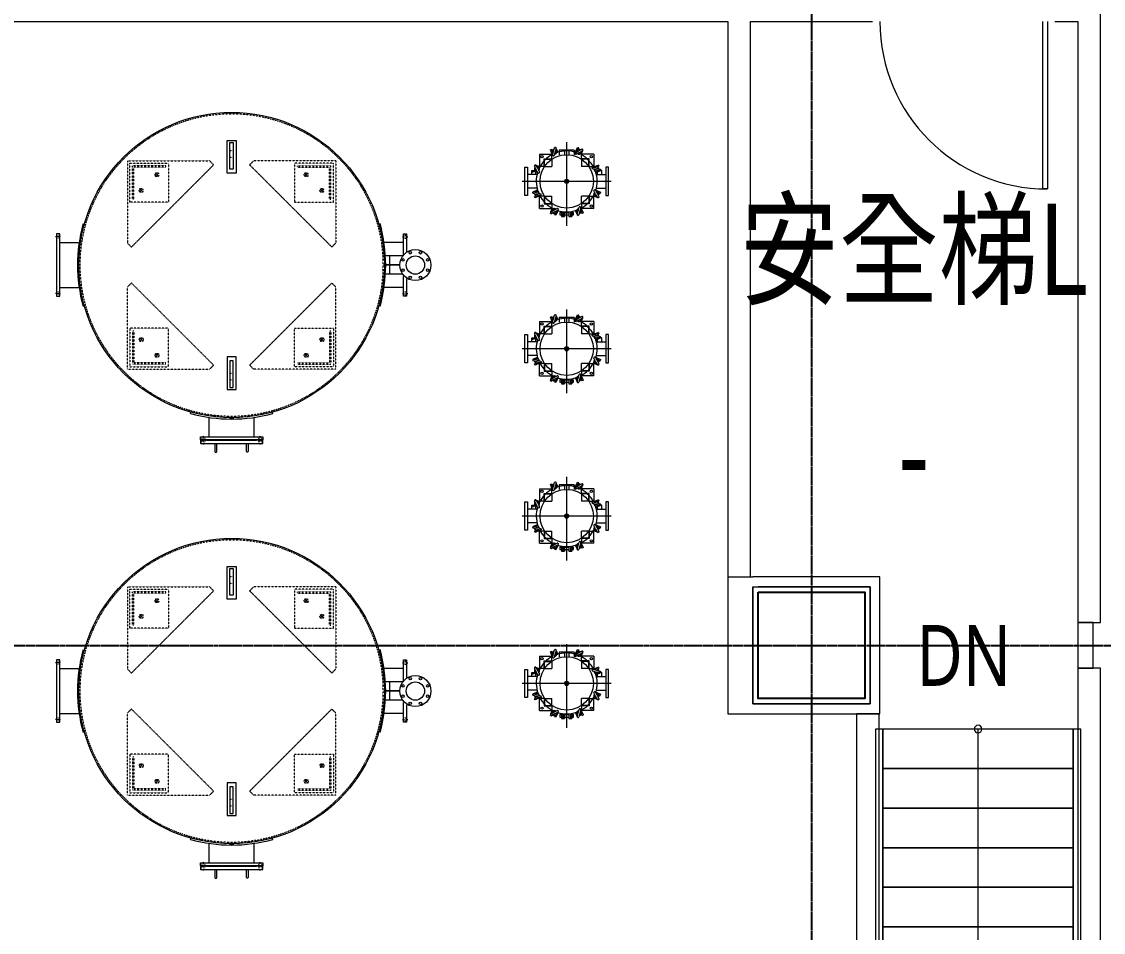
# Model space of a CAD drawing. Extents: x -3450 to 27857, y -1288 to 11880.
# Drawn here: x 25641 to 26352, y 1311 to 1910 of the extents above; entities that cross this region are included whole.
import ezdxf

# ---------------------------------------------------------------- set-up
doc = ezdxf.new("R2010")
doc.units = 0
for name, pattern in [('188K-SM-03-F20-MECH-EQ-Y2257103$0$Micron X-S-FAB-L20 PCDA EQU$0$CENTER', [2, 1.25, -0.25, 0.25, -0.25]), ('188K-SM-03-F20-MECH-EQ-Y2257103$0$Micron X-S-FAB-L20 PCDA EQU$0$HIDDEN', [0.375, 0.25, -0.125]), ('X-S-FAB-L20$0$COL-CEN-LIN', [3.25, 2.5, -0.25, 0.25, -0.25])]:
    doc.linetypes.add(name, pattern=pattern)
for name, color, linetype in [('188K-SM-03-F20-MECH-EQ-Y2257103$0$M-EQPM-AD', 5, 'Continuous'), ('188K-SM-03-F20-MECH-EQ-Y2257103$0$M-PHASE1 AREA', 252, 'Continuous'), ('188K-SM-03-F20-MECH-EQ-Y2257103$0$Micron X-S-FAB-L20 PCDA EQU$0$M-EQPM-AD', 5, 'Continuous'), ('X-S-FAB-L20$0$1_l20平面圖_1_A-STRS', 8, 'Continuous'), ('X-S-FAB-L20$0$1_l20平面圖_1_A-TEXT', 8, 'Continuous'), ('X-S-FAB-L20$0$1_l20平面圖_1_A-WALL-IN', 8, 'Continuous'), ('X-S-FAB-L20$0$1_l20平面圖_1_A-ZONE', 8, 'Continuous'), ('X-S-FAB-L20$0$1_l20平面圖_1_Door', 8, 'Continuous'), ('X-S-FAB-L20$0$BLOCK', 8, 'Continuous'), ('X-S-FAB-L20$0$CCL', 8, 'X-S-FAB-L20$0$COL-CEN-LIN'), ('X-S-FAB-L20$0$COL-S', 8, 'Continuous')]:
    doc.layers.add(name, color=color, linetype=linetype)
doc.styles.add('X-S-FAB-L20$0$Standard', font='', dxfattribs={"width": 0.8})
doc.styles.get('X-S-FAB-L20$0$Standard').set_extended_font_data('Microsoft JhengHei')

# ---------------------------------------------------------------- blocks, each defined once
blk = doc.blocks.new('X-S-FAB-L20$0$FAB2-L05')
at = {"layer": 'X-S-FAB-L20$0$CCL'}
for p, q in [((0, 11005), (0, 0)), ((-26880, 2220), (1210, 2220))]:
    blk.add_line(p, q, dxfattribs=at)
at = {"layer": 'X-S-FAB-L20$0$COL-S'}
blk.add_lwpolyline([(-35, 2255), (35, 2255), (35, 2185), (-35, 2185)], close=True, dxfattribs=at)
blk = doc.blocks.new('X-S-FAB-L20')
at = {"layer": 'X-S-FAB-L20$0$1_l20平面圖_1_A-STRS', "color": 4, "lineweight": 0, "ltscale": 10}
for p, q in [((26207, 1445), (26202, 1445)), ((26202, 1445), (26202, 1237)), ((26207, 1237), (26207, 1445)), ((26337, 1445), (26332, 1445)), ((26332, 1445), (26332, 1237)), ((26337, 1237), (26337, 1445))]:
    blk.add_line(p, q, dxfattribs=at)
at = {"layer": 'X-S-FAB-L20$0$1_l20平面圖_1_A-STRS', "color": 12, "lineweight": 0, "ltscale": 10}
for p, q in [((26332, 1445), (26207, 1445)), ((26207, 1445), (26207, 1237)), ((26332, 1445), (26207, 1445)), ((26207, 1445), (26207, 1419)), ((26332, 1237), (26332, 1445)), ((26332, 1419), (26332, 1445)), ((26207, 1419), (26332, 1419)), ((26332, 1419), (26207, 1419)), ((26207, 1419), (26207, 1393)), ((26207, 1419), (26332, 1419)), ((26332, 1393), (26332, 1419)), ((26207, 1393), (26332, 1393)), ((26332, 1393), (26207, 1393)), ((26207, 1393), (26207, 1367)), ((26207, 1393), (26332, 1393)), ((26332, 1367), (26332, 1393)), ((26207, 1367), (26332, 1367)), ((26332, 1367), (26207, 1367)), ((26207, 1367), (26207, 1341)), ((26207, 1367), (26332, 1367)), ((26332, 1341), (26332, 1367)), ((26207, 1341), (26332, 1341)), ((26332, 1341), (26207, 1341)), ((26207, 1341), (26207, 1315)), ((26207, 1341), (26332, 1341)), ((26332, 1315), (26332, 1341)), ((26207, 1315), (26332, 1315)), ((26332, 1315), (26207, 1315)), ((26207, 1315), (26207, 1289)), ((26207, 1315), (26332, 1315)), ((26332, 1289), (26332, 1315))]:
    blk.add_line(p, q, dxfattribs=at)
at = {"layer": 'X-S-FAB-L20$0$1_l20平面圖_1_A-STRS', "color": 8, "lineweight": 0, "ltscale": 10}
for p, q in [((26269.5, 1419), (26269.5, 1445)), ((26269.5, 1237), (26269.5, 1419))]:
    blk.add_line(p, q, dxfattribs=at)
at = {"layer": 'X-S-FAB-L20$0$1_l20平面圖_1_A-STRS', "color": 8, "lineweight": 0, "ltscale": 10, "flags": 128}
blk.add_lwpolyline([(26267, 1445, 1), (26272, 1445, 1)], format="xyb", close=True, dxfattribs=at)
at = {"layer": 'X-S-FAB-L20$0$1_l20平面圖_1_A-WALL-IN', "color": 3, "lineweight": 0, "ltscale": 10, "flags": 128}
for points in [[(26350, 1910), (26350, 1925)], [(25610, 1910), (26105, 1910)], [(26105, 1910), (26105, 1545)], [(26120, 1910), (26200, 1910)], [(26120, 1545), (26120, 1910)], [(26320, 1910), (26335, 1910)], [(26335, 1910), (26335, 1515)], [(26350, 1515), (26350, 1910)], [(26105, 1545), (26121.5, 1545)], [(26105, 1545), (26105, 1455)], [(26105, 1545), (26120, 1545)], [(26198.5, 1545), (26121.5, 1545)], [(26205, 1545), (26198.5, 1545)], [(26205, 1461.5), (26205, 1545)], [(26121.5, 1538.5), (26198.5, 1538.5)], [(26121.5, 1461.5), (26121.5, 1538.5)], [(26198.5, 1538.5), (26198.5, 1461.5)], [(26335, 1515), (26350, 1515)], [(26345, 1515), (26335, 1515)], [(26335, 1515), (26335, 1485)], [(26345, 1485), (26345, 1515)], [(26350, 1485), (26335, 1485)], [(26335, 1485), (26335, 1015)], [(26335, 1485), (26345, 1485)], [(26350, 1015), (26350, 1485)], [(26198.5, 1461.5), (26121.5, 1461.5)], [(26205, 1455), (26205, 1461.5)], [(26105, 1455), (26121.5, 1455)], [(26121.5, 1455), (26205, 1455)], [(26204.5, 1455), (26189.5, 1455)], [(26189.5, 1455), (26189.5, 717.5)], [(26204.5, 775), (26204.5, 1455)]]:
    blk.add_lwpolyline(points, dxfattribs=at)
at = {"layer": 'X-S-FAB-L20$0$1_l20平面圖_1_A-WALL-IN', "color": 1, "lineweight": 0, "ltscale": 10, "flags": 128}
for points in [[(26121.5, 1538.5), (26125, 1538.5)], [(26121.5, 1538.5), (26121.5, 1461.5)], [(26195, 1538.5), (26125, 1538.5)], [(26198.5, 1538.5), (26195, 1538.5)], [(26198.5, 1465), (26198.5, 1538.5)], [(26198.5, 1461.5), (26198.5, 1465)], [(26121.5, 1461.5), (26125, 1461.5)], [(26125, 1461.5), (26198.5, 1461.5)]]:
    blk.add_lwpolyline(points, dxfattribs=at)
at = {"layer": 'X-S-FAB-L20$0$1_l20平面圖_1_Door', "color": 4, "lineweight": 0, "ltscale": 10}
for p, q in [((26312, 1800), (26312, 1910)), ((26315, 1910), (26315, 1800)), ((26315, 1800), (26312, 1800))]:
    blk.add_line(p, q, dxfattribs=at)
blk.add_arc((26315, 1910), 110, 180, 270, dxfattribs=at)
at = {"layer": 'X-S-FAB-L20$0$BLOCK'}
blk.add_blockref('X-S-FAB-L20$0$FAB2-L05', (26160, -720), dxfattribs=at)
at = {"layer": 'X-S-FAB-L20$0$1_l20平面圖_1_A-TEXT', "color": 6, "linetype": 'Continuous', "lineweight": 0, "insert": (26229.02, 1493.38), "char_height": 40, "attachment_point": 4, "style": 'X-S-FAB-L20$0$Standard'}
blk.add_mtext('\\A1;{\\pql;\\fMicrosoft JhengHei|b0|i0|c136|p34;DN}', dxfattribs=at)
at = {"layer": 'X-S-FAB-L20$0$1_l20平面圖_1_A-ZONE', "color": 59, "linetype": 'Continuous', "lineweight": 0, "char_height": 60, "attachment_point": 2, "style": 'X-S-FAB-L20$0$Standard'}
for s, insert in [('\\A1;{\\pqc;\\pt0;\\fMicrosoft JhengHei|b0|i0|c136|p34;安全梯L}', (26227.22, 1790.25)), ('\\A1;{\\pqc;\\pt0;\\fMicrosoft JhengHei|b0|i0|c136|p34;-}', (26227.22, 1656.06))]:
    blk.add_mtext(s, dxfattribs=dict(at, insert=insert))
blk = doc.blocks.new('188K-SM-03-F20-MECH-EQ-Y2257103$0$A$C6e43f910')
at = {"lineweight": 13, "ltscale": 20}
for p, q in [((-103.2, 291.9), (-103.2, -291.9)), ((188.7, 0), (-361.1, 0))]:
    blk.add_line(p, q, dxfattribs=at)
at = {"lineweight": 13}
for p, q in [((-195.7, 275), (-195.7, 257)), ((-10.7, 275), (-195.7, 275)), ((-195.7, 257), (-10.7, 257)), ((-189.8, 196.8), (-183.3, 219.9)), ((-171.8, 216.7), (-178.2, 193.6)), ((-177.2, 223.4), (-175.3, 222.8)), ((-174.9, 222.7), (-174.9, 222.8)), ((-173.4, 221.9), (-173.6, 222.2)), ((-161.7, 193.6), (-171.6, 217.5)), ((-147.7, 195.2), (-147.7, 257)), ((-58.6, 195.2), (-58.6, 257)), ((-44.6, 193.6), (-32.8, 222.2)), ((-31.4, 222.8), (-25, 220.1)), ((-27.8, 210.7), (-24.4, 218.8)), ((-10.7, 257), (-10.7, 275)), ((-281.3, 178.2), (-281.3, 98.2)), ((-281.3, 178.2), (-201.3, 178.2)), ((-251.3, 148.2), (-251.3, 98.2)), ((-201.3, 148.2), (-251.3, 148.2)), ((-248.3, 142.2), (-248.3, 98.2)), ((-201.3, 145.2), (-245.3, 145.2)), ((-198.6, 178.3), (-210.5, 206.9)), ((-210, 208.2), (-203.5, 210.9)), ((-198.9, 202.3), (-202.2, 210.4)), ((-201.3, 148.2), (-201.3, 178.2)), ((-201.3, 148.2), (-201.3, 145.2)), ((-196.2, 173.7), (-189.8, 196.8)), ((-190.8, 167), (-192.7, 167.5)), ((-178.2, 193.6), (-184.7, 170.4)), ((-162.2, 192.3), (-168.4, 189.7)), ((-168.4, 189.7), (-162.2, 192.3)), ((-47.1, 180), (-48.1, 181.8)), ((-46.2, 188.6), (-25.3, 200.4)), ((-19.4, 189.9), (-40.3, 178.1)), ((-25.3, 200.4), (-4.4, 212.2)), ((1.5, 201.7), (-19.4, 189.9)), ((-9, 177.7), (-15.2, 180.3)), ((-15.2, 180.3), (-9, 177.7)), ((-7.7, 178.3), (2.3, 202.2)), ((-5, 148.2), (-5, 178.2)), ((75, 178.2), (-5, 178.2)), ((-5, 148.2), (-5, 145.2)), ((-5, 148.2), (45, 148.2)), ((-5, 145.2), (39, 145.2)), ((2.5, 210.3), (3.4, 208.5)), ((3.6, 208.3), (3.7, 208.2)), ((4.1, 206.6), (4.2, 206.9)), ((42, 142.2), (42, 98.2)), ((45, 148.2), (45, 98.2)), ((75, 178.2), (75, 98.2)), ((-325.9, 71.7), (-323.2, 78.2)), ((-313.9, 75.4), (-321.9, 78.7)), ((-303.6, 77.9), (-315.3, 98.8)), ((-313.4, 105.6), (-311.7, 106.6)), ((-311.4, 106.7), (-311.4, 106.8)), ((-309.7, 107.2), (-310.1, 107.4)), ((-281.4, 95.5), (-305.4, 105.4)), ((-304.9, 104.7), (-293.1, 83.8)), ((-291.8, 57), (-303.6, 77.9)), ((-293.1, 83.8), (-281.3, 62.9)), ((-280.9, 94.2), (-283.5, 88)), ((-283.5, 88), (-280.9, 94.2)), ((-251.3, 98.2), (-281.3, 98.2)), ((45, 98.2), (42, 98.2)), ((45, 98.2), (75, 98.2)), ((63.8, 87.7), (64.3, 89.6)), ((90.4, 75.1), (67.3, 81.5)), ((70.5, 93.1), (93.6, 86.6)), ((74.6, 94.2), (75.6, 91.6)), ((75.1, 95.5), (103.8, 107.4)), ((113.5, 68.6), (90.4, 75.1)), ((93.6, 86.6), (116.7, 80.2)), ((99.2, 95.7), (107.2, 99)), ((105.1, 106.8), (107.7, 100.3)), ((119.6, 71.8), (119.6, 71.7)), ((120.2, 74), (119.7, 72.1)), ((-296.7, 58.5), (-325.4, 70.4)), ((-283.2, 56.1), (-284.9, 55.1)), ((89.1, 59.1), (86.6, 65.3)), ((86.6, 65.3), (89.1, 59.1)), ((90.4, 58.5), (114.4, 68.5)), ((96.1, 34), (127.1, 34)), ((96.1, 25), (127.1, 25)), ((96.1, 24), (127.1, 24)), ((96.1, 15), (127.1, 15)), ((101.6, 34), (101.6, 45)), ((117.6, 45), (101.6, 45)), ((101.6, -15), (101.6, 15)), ((117.6, 34), (117.6, 45)), ((117.6, -15), (117.6, 15)), ((118.7, 70.3), (119.1, 70.4)), ((127.1, 25), (127.1, 34)), ((127.1, 15), (127.1, 24)), ((-325, -70.3), (-325.4, -70.4)), ((-296.7, -58.5), (-320.7, -68.5)), ((-319.8, -68.6), (-296.7, -75.1)), ((-295.4, -59.1), (-292.9, -65.3)), ((-292.9, -65.3), (-295.4, -59.1)), ((86.8, -83.8), (75, -62.9)), ((76.9, -56.1), (78.6, -55.1)), ((85.4, -57), (97.2, -77.9)), ((90.4, -58.5), (119.1, -70.4)), ((96.1, -15), (127.1, -15)), ((96.1, -24), (127.1, -24)), ((96.1, -25), (127.1, -25)), ((96.1, -34), (127.1, -34)), ((101.6, -45), (101.6, -34)), ((101.6, -45), (117.6, -45)), ((117.6, -45), (117.6, -34)), ((127.1, -24), (127.1, -15)), ((127.1, -34), (127.1, -25)), ((-326.5, -74), (-326, -72.1)), ((-325.9, -71.8), (-325.9, -71.7)), ((-299.9, -86.6), (-323.1, -80.2)), ((-311.4, -106.8), (-314.1, -100.3)), ((-305.5, -95.7), (-313.5, -99)), ((-281.4, -95.5), (-310.1, -107.4)), ((-276.8, -93.1), (-299.9, -86.6)), ((-296.7, -75.1), (-273.6, -81.5)), ((-251.3, -98.2), (-281.3, -98.2)), ((-281.3, -178.2), (-281.3, -98.2)), ((-270.1, -87.7), (-270.7, -89.6)), ((-251.3, -148.2), (-251.3, -98.2)), ((-248.3, -98.2), (-251.3, -98.2)), ((-248.3, -142.2), (-248.3, -98.2)), ((42, -142.2), (42, -98.2)), ((42, -98.2), (45, -98.2)), ((45, -148.2), (45, -98.2)), ((45, -98.2), (75, -98.2)), ((74.6, -94.2), (77.1, -88)), ((77.1, -88), (74.6, -94.2)), ((75, -178.2), (75, -98.2)), ((75.1, -95.5), (99.1, -105.4)), ((98.6, -104.7), (86.8, -83.8)), ((97.2, -77.9), (109, -98.8)), ((103.4, -107.2), (103.8, -107.4)), ((105.1, -106.7), (105.1, -106.8)), ((107.1, -105.6), (105.4, -106.6)), ((107.6, -75.4), (115.6, -78.7)), ((119.6, -71.7), (116.9, -78.2)), ((-281.3, -178.2), (-201.3, -178.2)), ((-201.3, -148.2), (-251.3, -148.2)), ((-201.3, -145.2), (-245.3, -145.2)), ((-210.4, -206.6), (-210.5, -206.9)), ((-209.9, -208.3), (-210, -208.2)), ((-208.8, -210.3), (-209.7, -208.5)), ((-198.6, -178.3), (-208.6, -202.2)), ((-207.8, -201.7), (-186.9, -189.9)), ((-181, -200.4), (-202, -212.2)), ((-201.3, -148.2), (-201.3, -145.2)), ((-201.3, -148.2), (-201.3, -178.2)), ((-197.3, -177.7), (-191.2, -180.3)), ((-191.2, -180.3), (-197.3, -177.7)), ((-186.9, -189.9), (-166, -178.1)), ((-160.1, -188.6), (-181, -200.4)), ((-161.7, -193.6), (-173.6, -222.2)), ((-166.1, -210.7), (-169.4, -218.8)), ((-159.2, -180), (-158.2, -181.8)), ((-147.7, -195.2), (-147.7, -257)), ((-58.6, -195.2), (-58.6, -257)), ((-44.6, -193.6), (-34.7, -217.5)), ((-44.1, -192.3), (-37.9, -189.7)), ((-37.9, -189.7), (-44.1, -192.3)), ((-34.5, -216.7), (-28.1, -193.6)), ((-28.1, -193.6), (-21.7, -170.4)), ((-16.5, -196.8), (-23, -219.9)), ((-10.1, -173.7), (-16.5, -196.8)), ((-15.5, -167), (-13.6, -167.5)), ((-7.7, -178.3), (4.2, -206.9)), ((-7.4, -202.3), (-4.1, -210.4)), ((-5, -148.2), (-5, -145.2)), ((-5, -145.2), (39, -145.2)), ((-5, -148.2), (45, -148.2)), ((-5, -148.2), (-5, -178.2)), ((75, -178.2), (-5, -178.2)), ((3.7, -208.2), (-2.8, -210.9)), ((-195.7, -275), (-195.7, -257)), ((-195.7, -257), (-10.7, -257)), ((-10.7, -275), (-195.7, -275)), ((-162.4, -222.8), (-168.9, -220.1)), ((-32.9, -221.9), (-32.8, -222.2)), ((-31.4, -222.7), (-31.4, -222.8)), ((-29.1, -223.4), (-31.1, -222.8)), ((-10.7, -257), (-10.7, -275))]:
    blk.add_line(p, q, dxfattribs=at)
at = {"lineweight": 13, "ltscale": 5}
for p, q in [((-147.7, 230), (-175.7, 230)), ((-175.7, 230), (-175.7, 202)), ((-201.3, 145.2), (-201.3, 98.2)), ((-147.7, 202), (-175.7, 202)), ((-5, 145.2), (-5, 98.2)), ((-248.3, 98.2), (-201.3, 98.2)), ((42, 98.2), (-5, 98.2)), ((-308.4, 50), (-278.4, 50)), ((-308.4, 50), (-308.4, -50)), ((-303.4, 14), (-277.8, 14)), ((-303.4, 14), (-303.4, -14)), ((-308.4, -50), (-278.4, -50)), ((-303.4, -14), (-277.8, -14)), ((-248.3, -98.2), (-201.3, -98.2)), ((-201.3, -145.2), (-201.3, -98.2)), ((-5, -145.2), (-5, -98.2)), ((42, -98.2), (-5, -98.2)), ((-147.7, -202), (-175.7, -202)), ((-175.7, -230), (-175.7, -202)), ((-147.7, -230), (-175.7, -230))]:
    blk.add_line(p, q, dxfattribs=at)
at = {"lineweight": 13}
for centre, radius in [((-103.2, 0), 175.3), ((-265.8, 162.6), 7.5), ((59.5, 162.6), 7.5), ((-103.2, 0), 14), ((-103.2, 0), 10), ((-265.8, -162.6), 7.5), ((59.5, -162.6), 7.5)]:
    blk.add_circle(centre, radius, dxfattribs=at)
for centre, radius, start, end in [((-178.5, 218.6), 5, 74.43387, 164.43387), ((-176.6, 218), 5, 344.43387, 74.43387), ((-174.5, 221.8), 1, 22.5, 112.5), ((-31.8, 221.8), 1, 67.5, 157.5), ((-25.4, 219.2), 1, 337.5, 67.5), ((-103.2, 0), 200.2, 117.30895, 154.0735), ((-245.3, 142.2), 3, 90, 180), ((-209.6, 207.3), 1, 112.5, 202.5), ((-203.1, 210), 1, 22.5, 112.5), ((-184, 195.2), 16.5, 95.75756, 233.11018), ((-184, 195.2), 14.5, 98.8772, 229.99053), ((-191.4, 172.3), 5, 164.43387, 254.43387), ((-189.5, 171.8), 5, 254.43387, 344.43387), ((-184, 195.2), 16.5, 275.75756, 53.11018), ((-184, 195.2), 14.5, 278.8772, 49.99053), ((-103.2, 0), 200.2, 72.30895, 109.0735), ((-162.6, 193.2), 1, 292.5, 22.5), ((-43.7, 184.2), 5, 119.43387, 209.43387), ((-42.7, 182.5), 5, 209.43387, 299.43387), ((-22.3, 195.2), 16.5, 50.75756, 188.11018), ((-22.3, 195.2), 14.5, 53.8772, 184.99053), ((-22.3, 195.2), 16.5, 230.75756, 8.11018), ((-22.3, 195.2), 14.5, 233.8772, 4.99053), ((-103.2, 0), 200.2, 27.30895, 64.0735), ((-8.6, 178.7), 1, 247.5, 337.5), ((-1.9, 207.8), 5, 29.43387, 119.43387), ((-0.9, 206.1), 5, 299.43387, 29.43387), ((3.3, 207.3), 1, 337.5, 67.5), ((39, 142.2), 3, 0, 90), ((-325, 71.3), 1, 157.5, 247.5), ((-322.3, 77.8), 1, 67.5, 157.5), ((-311, 101.3), 5, 119.43387, 209.43387), ((-298.3, 80.8), 16.5, 140.75756, 278.11018), ((-298.3, 80.8), 14.5, 143.8772, 274.99053), ((-309.2, 102.2), 5, 29.43387, 119.43387), ((-310.5, 106.4), 1, 67.5, 157.5), ((-298.3, 80.8), 16.5, 320.75756, 98.11018), ((-298.3, 80.8), 14.5, 323.8772, 94.99053), ((-281.8, 94.6), 1, 337.5, 67.5), ((68.6, 86.3), 5, 164.43387, 254.43387), ((69.2, 88.2), 5, 74.43387, 164.43387), ((75.5, 94.6), 1, 112.5, 202.5), ((92, 80.8), 16.5, 185.75756, 323.11018), ((92, 80.8), 14.5, 188.8772, 319.99053), ((92, 80.8), 16.5, 5.75756, 143.11018), ((92, 80.8), 14.5, 8.8772, 139.99053), ((104.1, 106.4), 1, 22.5, 112.5), ((106.8, 100), 1, 292.5, 22.5), ((114.9, 73.4), 5, 254.43387, 344.43387), ((115.4, 75.4), 5, 344.43387, 74.43387), ((118.7, 71.3), 1, 292.5, 22.5), ((-103.2, 0), 200.2, 162.30895, 199.0735), ((-287.4, 59.4), 5, 209.43387, 299.43387), ((-285.7, 60.4), 5, 299.43387, 29.43387), ((-103.2, 0), 200.2, 342.30895, 19.0735), ((90, 59.5), 1, 202.5, 292.5), ((-321.2, -73.4), 5, 74.43387, 164.43387), ((-325, -71.3), 1, 112.5, 202.5), ((-298.3, -80.8), 16.5, 5.75756, 143.11018), ((-298.3, -80.8), 14.5, 8.8772, 139.99053), ((-296.4, -59.5), 1, 22.5, 112.5), ((79.3, -60.4), 5, 119.43387, 209.43387), ((92, -80.8), 16.5, 140.75756, 278.11018), ((81.1, -59.4), 5, 29.43387, 119.43387), ((92, -80.8), 16.5, 320.75756, 98.11018), ((92, -80.8), 14.5, 323.8772, 94.99053), ((118.7, -71.3), 1, 337.5, 67.5), ((-321.7, -75.4), 5, 164.43387, 254.43387), ((-298.3, -80.8), 16.5, 185.75756, 323.11018), ((-313.1, -100), 1, 112.5, 202.5), ((-298.3, -80.8), 14.5, 188.8772, 319.99053), ((-310.5, -106.4), 1, 202.5, 292.5), ((-103.2, 0), 200.2, 207.30895, 244.0735), ((-275.5, -88.2), 5, 254.43387, 344.43387), ((-274.9, -86.3), 5, 344.43387, 74.43387), ((-103.2, 0), 200.2, 297.30895, 334.0735), ((75.5, -94.6), 1, 157.5, 247.5), ((92, -80.8), 14.5, 143.8772, 274.99053), ((102.9, -102.2), 5, 209.43387, 299.43387), ((104.1, -106.4), 1, 247.5, 337.5), ((104.7, -101.3), 5, 299.43387, 29.43387), ((116, -77.8), 1, 247.5, 337.5), ((-245.3, -142.2), 3, 180, 270), ((-209.6, -207.3), 1, 157.5, 247.5), ((-205.4, -206.1), 5, 119.43387, 209.43387), ((-204.4, -207.8), 5, 209.43387, 299.43387), ((-184, -195.2), 16.5, 50.75756, 188.11018), ((-197.7, -178.7), 1, 67.5, 157.5), ((-184, -195.2), 14.5, 53.8772, 184.99053), ((-184, -195.2), 16.5, 230.75756, 8.11018), ((-184, -195.2), 14.5, 233.8772, 4.99053), ((-163.6, -182.5), 5, 29.43387, 119.43387), ((-103.2, 0), 200.2, 252.30895, 289.0735), ((-162.6, -184.2), 5, 299.43387, 29.43387), ((-43.7, -193.2), 1, 112.5, 202.5), ((-22.3, -195.2), 16.5, 95.75756, 233.11018), ((-22.3, -195.2), 14.5, 98.8772, 229.99053), ((-16.8, -171.8), 5, 74.43387, 164.43387), ((-22.3, -195.2), 16.5, 275.75756, 53.11018), ((-22.3, -195.2), 14.5, 278.8772, 49.99053), ((-14.9, -172.3), 5, 344.43387, 74.43387), ((-3.2, -210), 1, 202.5, 292.5), ((3.3, -207.3), 1, 292.5, 22.5), ((39, -142.2), 3, 270, 0), ((-174.5, -221.8), 1, 247.5, 337.5), ((-168.5, -219.2), 1, 157.5, 247.5), ((-29.7, -218), 5, 164.43387, 254.43387), ((-31.8, -221.8), 1, 202.5, 292.5), ((-27.8, -218.6), 5, 254.43387, 344.43387)]:
    blk.add_arc(centre, radius, start, end, dxfattribs=at)
blk = doc.blocks.new('188K-SM-03-F20-MECH-EQ-Y2257103$0$Micron X-S-FAB-L20 PCDA EQU$0$A$Ce441a971')
at = {"linetype": '188K-SM-03-F20-MECH-EQ-Y2257103$0$Micron X-S-FAB-L20 PCDA EQU$0$HIDDEN', "lineweight": 13, "ltscale": 3}
for p, q in [((-16.4, 1764.6), (5.5, 1764.6)), ((-16.4, 1720.8), (5.5, 1720.8)), ((-16.4, 301.1), (5.5, 301.1)), ((-16.4, 257.3), (5.5, 257.3))]:
    blk.add_line(p, q, dxfattribs=at)
at = {"linetype": '188K-SM-03-F20-MECH-EQ-Y2257103$0$Micron X-S-FAB-L20 PCDA EQU$0$HIDDEN', "lineweight": 13, "ltscale": 4}
for p, q in [((-689.7, 1695.2), (-689.7, 1155.1)), ((-689.7, 1695.2), (-149.6, 1695.2)), ((-663.9, 1129.3), (-123.8, 1669.4)), ((-437.9, 1662.4), (-656.9, 1662.4)), ((-656.9, 1443.4), (-656.9, 1662.4)), ((-437.9, 1653.6), (-648.1, 1653.6)), ((-648.1, 1443.4), (-648.1, 1653.6)), ((-437.9, 1653.6), (-437.9, 1662.4)), ((-123.8, 1669.4), (-149.6, 1695.2)), ((112.9, 1669.4), (138.7, 1695.2)), ((653, 1129.3), (112.9, 1669.4)), ((678.8, 1695.2), (138.7, 1695.2)), ((427, 1662.4), (646, 1662.4)), ((427, 1653.6), (427, 1662.4)), ((427, 1653.6), (637.2, 1653.6)), ((637.2, 1443.4), (637.2, 1653.6)), ((646, 1443.4), (646, 1662.4)), ((678.8, 1695.2), (678.8, 1155.1)), ((-648.1, 1443.4), (-656.9, 1443.4)), ((637.2, 1443.4), (646, 1443.4)), ((-663.9, 1129.3), (-689.7, 1155.1)), ((653, 1129.3), (678.8, 1155.1)), ((-663.9, 892.6), (-689.7, 866.8)), ((-689.7, 326.7), (-689.7, 866.8)), ((-663.9, 892.6), (-123.8, 352.5)), ((653, 892.6), (112.9, 352.5)), ((653, 892.6), (678.8, 866.8)), ((678.8, 326.7), (678.8, 866.8)), ((-648.1, 578.5), (-656.9, 578.5)), ((-656.9, 578.5), (-656.9, 359.5)), ((-648.1, 578.5), (-648.1, 368.3)), ((637.2, 578.5), (646, 578.5)), ((637.2, 578.5), (637.2, 368.3)), ((646, 578.5), (646, 359.5)), ((-437.9, 359.5), (-656.9, 359.5)), ((-437.9, 368.3), (-648.1, 368.3)), ((-437.9, 368.3), (-437.9, 359.5)), ((427, 368.3), (637.2, 368.3)), ((427, 368.3), (427, 359.5)), ((427, 359.5), (646, 359.5)), ((-689.7, 326.7), (-149.6, 326.7)), ((-123.8, 352.5), (-149.6, 326.7)), ((112.9, 352.5), (138.7, 326.7)), ((678.8, 326.7), (138.7, 326.7))]:
    blk.add_line(p, q, dxfattribs=at)
at = {"linetype": '188K-SM-03-F20-MECH-EQ-Y2257103$0$Micron X-S-FAB-L20 PCDA EQU$0$CENTER', "lineweight": 13, "ltscale": 5}
for p, q in [((-484.2, 1616.1), (-507.4, 1592.9)), ((-484.2, 1592.9), (-507.4, 1616.1)), ((473.3, 1616.1), (496.5, 1592.9)), ((473.3, 1592.9), (496.5, 1616.1)), ((-587.4, 1512.9), (-610.6, 1489.7)), ((-587.4, 1489.7), (-610.6, 1512.9)), ((576.5, 1512.9), (599.7, 1489.7)), ((576.5, 1489.7), (599.7, 1512.9)), ((-587.4, 509), (-610.6, 532.2)), ((-587.4, 532.2), (-610.6, 509)), ((576.5, 509), (599.7, 532.2)), ((576.5, 532.2), (599.7, 509)), ((-484.2, 405.8), (-507.4, 429)), ((-484.2, 429), (-507.4, 405.8)), ((473.3, 405.8), (496.5, 429)), ((473.3, 429), (496.5, 405.8))]:
    blk.add_line(p, q, dxfattribs=at)
at = {"lineweight": 13}
for p, q in [((-981.1, 1281.3), (-972.7, 1279)), ((970.2, 1281.3), (961.7, 1279)), ((-1134.7, 1159.1), (-1007, 1159.1)), ((1123.7, 1159.1), (996.1, 1159.1)), ((999.8, 1131.1), (991.1, 1131.1)), ((1119.3, 1071.2), (996.4, 1071.2)), ((1034.9, 950.7), (1034.9, 1071.2)), ((1099.6, 1012.8), (998.2, 1012.8)), ((1099.6, 1009.1), (998.2, 1009.1)), ((1119.3, 950.7), (996.4, 950.7)), ((-1134.7, 862.8), (-1007, 862.8)), ((999.8, 890.8), (991.1, 891.8)), ((1123.7, 862.8), (996.1, 862.8)), ((-981.1, 740.6), (-972.7, 742.9)), ((970.2, 740.6), (961.7, 742.9)), ((-275.8, 35.3), (-273.5, 43.8)), ((-153.6, -118.2), (-153.6, 9.4)), ((142.7, -118.2), (142.7, 9.4)), ((264.9, 35.3), (262.6, 43.8)), ((158.8, -138.7), (-169.7, -138.7)), ((-169.7, -140.9), (158.8, -140.9))]:
    blk.add_line(p, q, dxfattribs=at)
at = {"linetype": '188K-SM-03-F20-MECH-EQ-Y2257103$0$Micron X-S-FAB-L20 PCDA EQU$0$CENTER', "lineweight": 13, "ltscale": 0.5}
for p, q in [((-1127.4, 1197.1), (-1162.4, 1197.1)), ((1116.4, 1197.1), (1151.5, 1197.1)), ((-1127.4, 824.8), (-1162.4, 824.8)), ((1116.4, 824.8), (1151.5, 824.8)), ((-191.6, -110.9), (-191.6, -168.6)), ((180.7, -110.9), (180.7, -168.6))]:
    blk.add_line(p, q, dxfattribs=at)
at = {"linetype": '188K-SM-03-F20-MECH-EQ-Y2257103$0$Micron X-S-FAB-L20 PCDA EQU$0$HIDDEN', "lineweight": 13}
for p, q in [((-1134.7, 1206.9), (-1155.1, 1206.9)), ((-1134.7, 1187.2), (-1155.1, 1187.2)), ((1123.7, 1206.9), (1144.2, 1206.9)), ((1123.7, 1187.2), (1144.2, 1187.2)), ((-1016.4, 1005.5), (-1009.1, 1005.5)), ((-1016.3, 1016.4), (-1009.1, 1016.4)), ((-1134.7, 834.7), (-1155.1, 834.7)), ((-1134.7, 815), (-1155.1, 815)), ((1123.7, 834.7), (1144.2, 834.7)), ((1123.7, 815), (1144.2, 815)), ((-10.9, 0.1), (-10.9, 7.3)), ((0, 0), (0, 7.3)), ((-201.4, -118.2), (-201.4, -138.7)), ((-201.4, -140.9), (-201.4, -161.3)), ((-181.7, -118.2), (-181.7, -138.7)), ((-181.7, -140.9), (-181.7, -161.3)), ((170.8, -118.2), (170.8, -138.7)), ((170.8, -140.9), (170.8, -161.3)), ((190.5, -118.2), (190.5, -138.7)), ((190.5, -140.9), (190.5, -161.3))]:
    blk.add_line(p, q, dxfattribs=at)
at = {"lineweight": 13}
for points in [[(23.7, 1830), (23.7, 1615.1), (-34.7, 1615.1), (-34.7, 1830)], [(5.5, 1816.7), (5.5, 1640.1), (-16.4, 1640.1), (-16.4, 1816.7)], [(-1155.1, 1215.3), (-1155.1, 806.6), (-1134.7, 806.6), (-1134.7, 1215.3)], [(23.7, 191.9), (23.7, 406.8), (-34.7, 406.8), (-34.7, 191.9)], [(5.5, 205.2), (5.5, 381.8), (-16.4, 381.8), (-16.4, 205.2)], [(198.9, -138.7), (-209.8, -138.7), (-209.8, -118.2), (198.9, -118.2)], [(-209.8, -161.3), (198.9, -161.3), (198.9, -140.9), (-209.8, -140.9)], [(158.8, -138.7), (-169.7, -138.7), (-169.7, -140.9), (158.8, -140.9)]]:
    blk.add_lwpolyline(points, close=True, dxfattribs=at)
at = {"linetype": '188K-SM-03-F20-MECH-EQ-Y2257103$0$Micron X-S-FAB-L20 PCDA EQU$0$HIDDEN', "lineweight": 13, "ltscale": 4}
for points in [[(-419.7, 1680.6), (-419.7, 1425.2), (-675.1, 1425.2), (-675.1, 1680.6)], [(408.7, 1680.6), (408.7, 1425.2), (664.2, 1425.2), (664.2, 1680.6)], [(-419.7, 341.3), (-419.7, 596.7), (-675.1, 596.7), (-675.1, 341.3)], [(408.7, 341.3), (408.7, 596.7), (664.2, 596.7), (664.2, 341.3)]]:
    blk.add_lwpolyline(points, close=True, dxfattribs=at)
at = {"lineweight": 13}
for points in [[(1123.7, 1076.9), (1123.7, 1215.3), (1144.2, 1215.3), (1144.2, 1095.3)], [(1144.2, 921.1), (1144.2, 806.6), (1123.7, 806.6), (1123.7, 935.6)], [(2.6, 7.3), (4.8, 7.3), (4.8, 0), (-15.7, 0), (-15.7, 7.3), (-13.5, 7.3)]]:
    blk.add_lwpolyline(points, dxfattribs=at)
at = {"linetype": '188K-SM-03-F20-MECH-EQ-Y2257103$0$Micron X-S-FAB-L20 PCDA EQU$0$HIDDEN', "lineweight": 13, "ltscale": 4}
blk.add_lwpolyline([(-1009.1, 1002.9), (-1009.1, 1000.7), (-1016.4, 1000.7), (-1016.4, 1021.2), (-1009.1, 1021.2), (-1009.1, 1019)], dxfattribs=at)
at = {"lineweight": 13}
for points in [[(-114.7, -161.3), (-114.7, -213.9, 1), (-103, -213.9), (-103, -161.3)], [(103.8, -161.3), (103.8, -213.9, -1), (92.1, -213.9), (92.1, -161.3)]]:
    blk.add_lwpolyline(points, format="xyb", dxfattribs=at)
for centre, radius in [((-5.5, 1010.9), 1003.6), ((1201.8, 1010.9), 102.2), ((1201.8, 1010.9), 60.3), ((1168.3, 1091.9), 8.39), ((1235.3, 1091.9), 8.39), ((1120.9, 1044.5), 8.39), ((1282.7, 1044.5), 8.39), ((1120.9, 977.4), 8.39), ((1168.3, 930), 8.39), ((1235.3, 930), 8.39), ((1282.7, 977.4), 8.39)]:
    blk.add_circle(centre, radius, dxfattribs=at)
at = {"linetype": '188K-SM-03-F20-MECH-EQ-Y2257103$0$Micron X-S-FAB-L20 PCDA EQU$0$HIDDEN', "lineweight": 13, "ltscale": 4}
for centre, radius in [((-5.5, 1010.9), 994.9), ((-495.8, 1604.5), 12.8), ((484.9, 1604.5), 12.8), ((-599, 1501.3), 12.8), ((588.1, 1501.3), 12.8), ((-599, 520.6), 12.8), ((588.1, 520.6), 12.8), ((-495.8, 417.4), 12.8), ((484.9, 417.4), 12.8)]:
    blk.add_circle(centre, radius, dxfattribs=at)
at = {"lineweight": 13}
for start, end in [(164.51007, 195.48993), (344.51007, 15.48993), (254.51007, 285.48993)]:
    blk.add_arc((-5.5, 1010.9), 1012.4, start, end, dxfattribs=at)
blk = doc.blocks.new('188K-SM-03-F20-MECH-EQ-Y2257103')
at = {"layer": '188K-SM-03-F20-MECH-EQ-Y2257103$0$M-EQPM-AD', "lineweight": 0, "ltscale": 0.1, "xscale": 0.1, "yscale": 0.1, "zscale": 0.1, "rotation": 269.9999999999999}
for p in [(25999.172, 1794.684), (25999.172, 1684.684), (25999.172, 1574.684)]:
    blk.add_blockref('188K-SM-03-F20-MECH-EQ-Y2257103$0$A$C6e43f910', p, dxfattribs=at)
at = {"layer": '188K-SM-03-F20-MECH-EQ-Y2257103$0$M-PHASE1 AREA', "lineweight": 0, "ltscale": 0.1, "xscale": 0.1, "yscale": 0.1, "zscale": 0.1, "rotation": 269.9999999999999}
blk.add_blockref('188K-SM-03-F20-MECH-EQ-Y2257103$0$A$C6e43f910', (25999.172, 1464.684), dxfattribs=at)
at = {"layer": '188K-SM-03-F20-MECH-EQ-Y2257103$0$Micron X-S-FAB-L20 PCDA EQU$0$M-EQPM-AD', "lineweight": 0, "ltscale": 0.1, "xscale": 0.1, "yscale": 0.1, "zscale": 0.1}
for p in [(25779.546, 1648.905), (25779.546, 1368.905)]:
    blk.add_blockref('188K-SM-03-F20-MECH-EQ-Y2257103$0$Micron X-S-FAB-L20 PCDA EQU$0$A$Ce441a971', p, dxfattribs=at)

msp = doc.modelspace()

# ---------------------------------------------------------------- block references
for name in ['X-S-FAB-L20', '188K-SM-03-F20-MECH-EQ-Y2257103']:
    msp.add_blockref(name, (0, 0))

doc.saveas('drawing.dxf')
